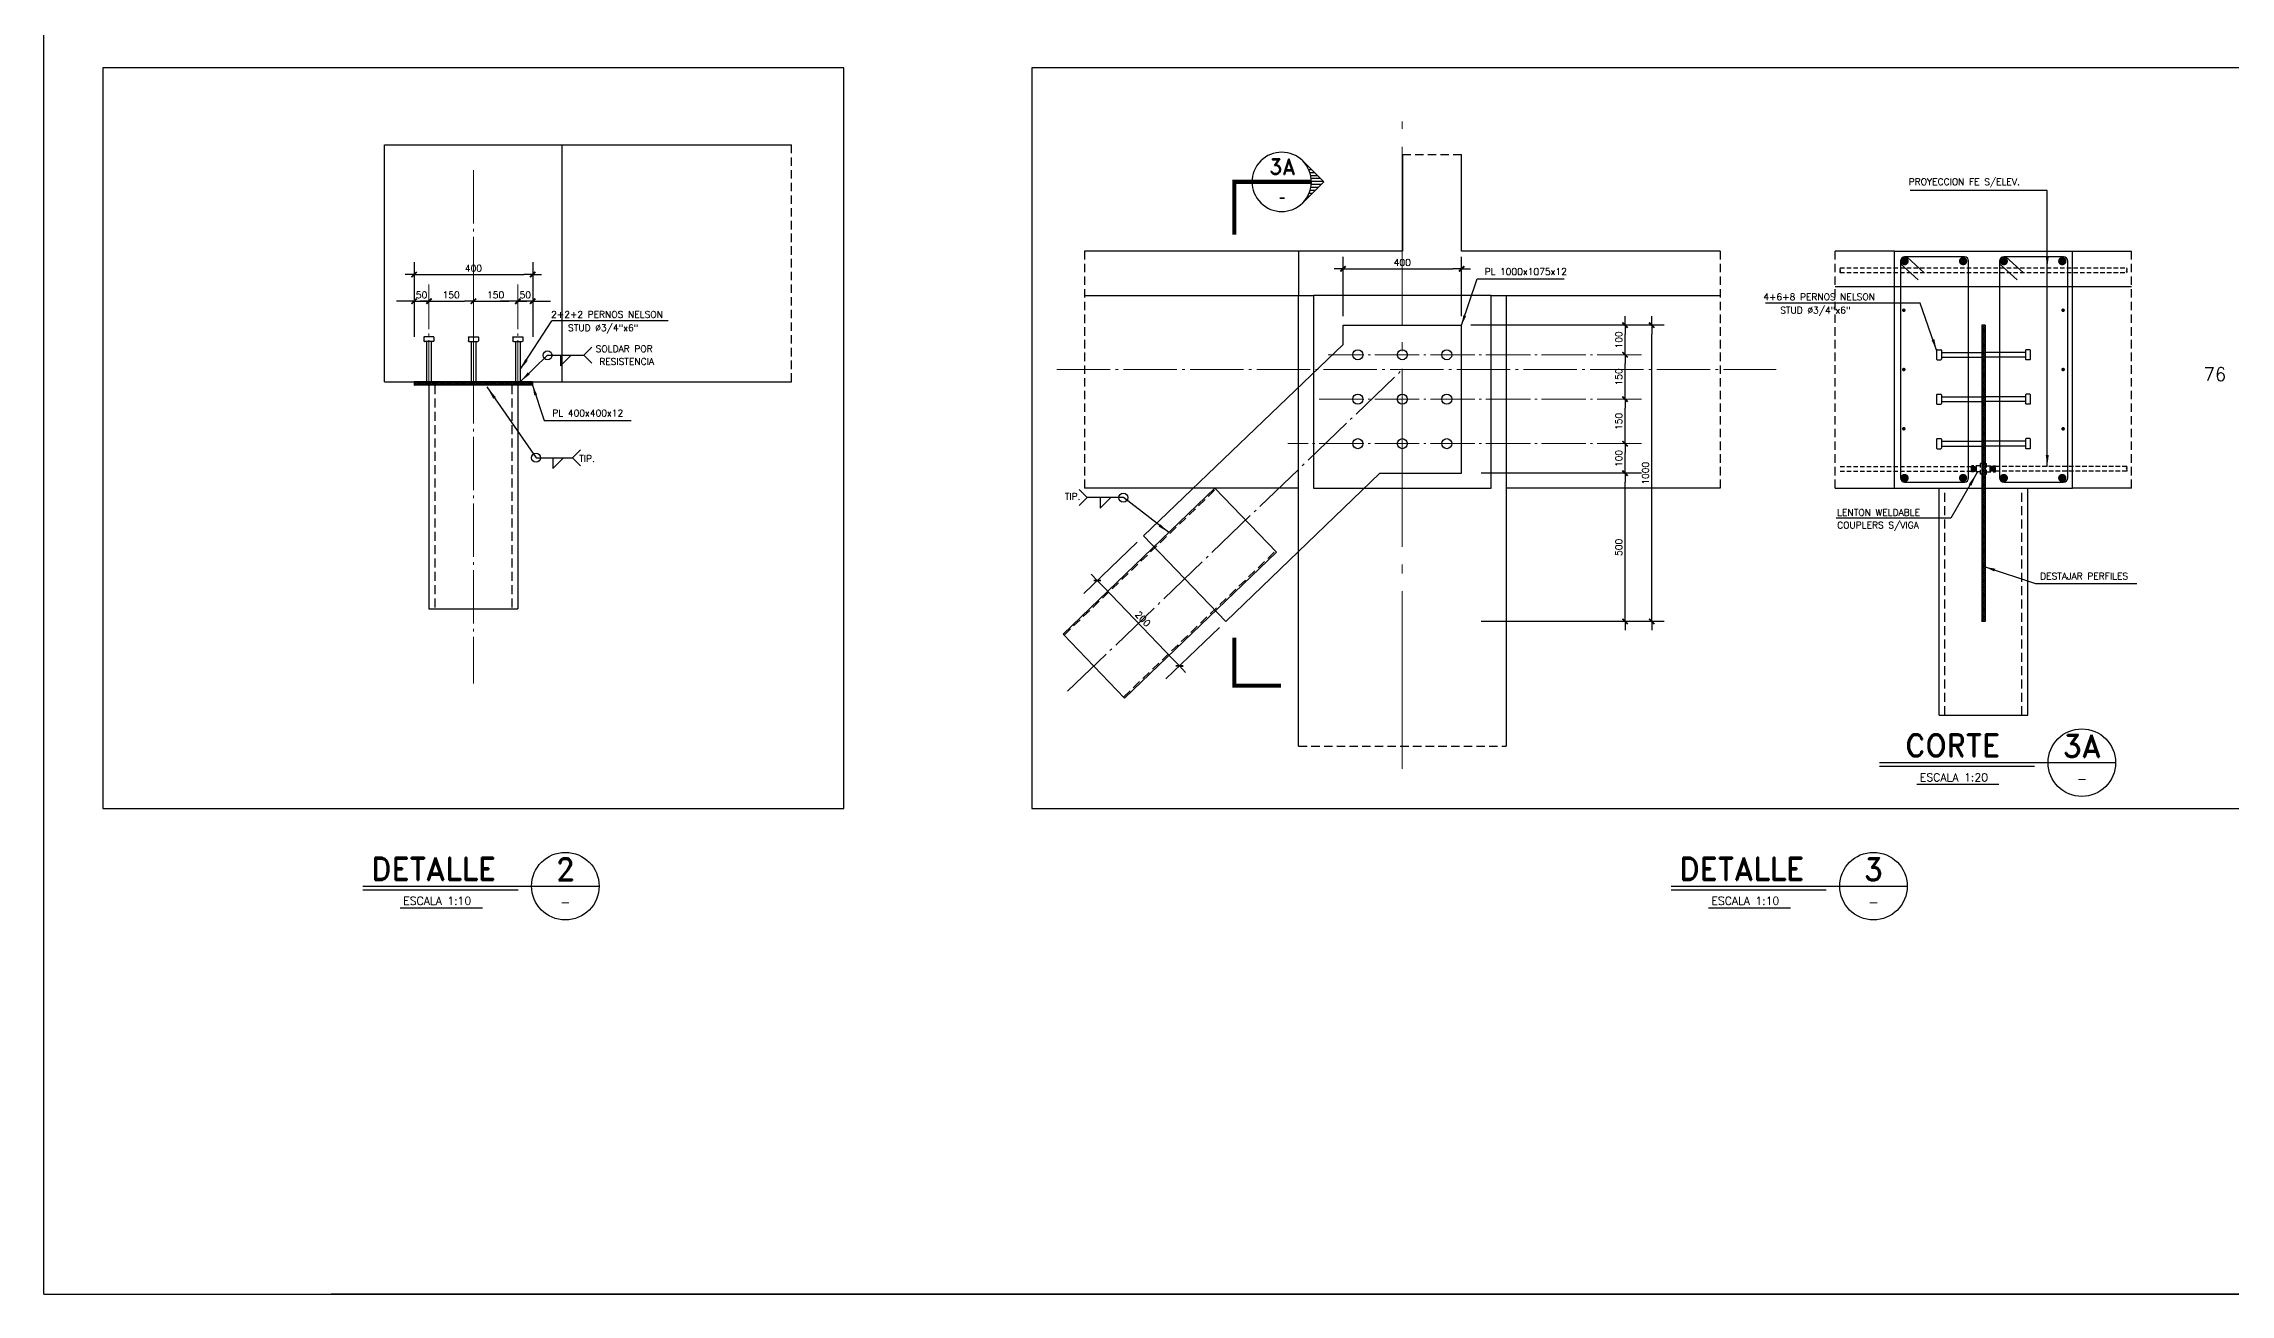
# Model space of a CAD drawing. Extents: x -16110 to 12046, y -24256 to 28890.
# Drawn here: x -58 to 3631, y 68 to 2178 of the extents above; entities that cross this region are included whole.
import ezdxf
from ezdxf.enums import TextEntityAlignment as Align

# ---------------------------------------------------------------- set-up
doc = ezdxf.new("R2010")
doc.units = 0
doc.header["$LTSCALE"] = 30
doc.header["$MEASUREMENT"] = 0
for name, pattern in [('DASHED', [0.75, 0.5, -0.25]), ('EJES', [12.5, 10, -1, 0.5, -1]), ('HIDDEN', [0.375, 0.25, -0.125]), ('RLE-PROYECCION', [0.71438, 0.47625, -0.23813])]:
    doc.linetypes.add(name, pattern=pattern)
doc.layers.get('0').update_dxf_attribs({"linetype": 'CONTINUOUS'})
for name, color, linetype in [('FE', 7, 'CONTINUOUS'), ('RL-CORTES', 5, 'CONTINUOUS'), ('RLA-CORTES', 5, 'CONTINUOUS'), ('RLA-COTAS1', 2, 'CONTINUOUS'), ('RLA-COTAS2', 1, 'CONTINUOUS'), ('RLA-FE', 7, 'CONTINUOUS'), ('RLA-FORMATO', 7, 'CONTINUOUS'), ('RLA-HATCH', 1, 'CONTINUOUS'), ('RLA-MUROS', 5, 'CONTINUOUS'), ('RLA-PERFILES', 3, 'CONTINUOUS'), ('RLA-SEGMENTO1', 2, 'DASHED'), ('RLA-SOLDADURAS', 2, 'CONTINUOUS'), ('RLA-TEXTOS', 3, 'CONTINUOUS'), ('TEXTOS', 3, 'CONTINUOUS'), ('TEXTOS50A', 3, 'CONTINUOUS')]:
    doc.layers.add(name, color=color, linetype=linetype)
doc.layers.add('RLA-CONTORNO', color=30, linetype='CONTINUOUS', lineweight=15)
doc.layers.add('RLA-EJES', color=1, linetype='EJES', lineweight=9)
doc.styles.add('ROMAND', font='romand', dxfattribs={"height": 31.5})
doc.styles.add('ROMANS', font='romans.shx', dxfattribs={"height": 11.25})
doc.styles.add('SIETE50', font='ROMAND.SHX', dxfattribs={"height": 31.5})
doc.linetypes.add('ZIGZAG', pattern='A,0.0001,-0.2,[131,ltypeshp.shx,S=0.2,R=0,X=-0.2,Y=0],-0.4,[131,ltypeshp.shx,S=0.2,R=180,X=0.2,Y=0],-0.2', length=0.8001)
doc.dimstyles.new('ING10M', dxfattribs={"dimscale": 50, "dimtxt": 0.27, "dimasz": 0.3, "dimexe": 0.2, "dimexo": 1, "dimgap": 0.1, "dimtad": 1, "dimdec": 1, "dimlfac": 2, "dimzin": 12, "dimdsep": 46, "dimtxsty": 'ROMANS', "dimblk1": 'TICK1', "dimblk2": 'TICK1', "dimsah": 1, "dimcen": 0.09, "dimse1": 1, "dimse2": 1, "dimclrd": 2, "dimclre": 4, "dimclrt": 3, "dimadec": 0, "dimazin": 0, "dimtfac": 1, "dimtdec": 1, "dimtix": 1, "dimtmove": 2, "dimatfit": 3, "dimldrblk": 'TICK1', "dimfxl": 1, "dimtolj": 1, "dimtzin": 12, "dimarcsym": 0})
doc.dimstyles.new('ING50', dxfattribs={"dimscale": 50, "dimtxt": 0.27, "dimasz": 0.3, "dimexe": 0, "dimexo": 0, "dimgap": 0.1, "dimtad": 1, "dimdec": 1, "dimzin": 12, "dimdsep": 46, "dimtxsty": 'ROMANS', "dimblk": 'TICK1', "dimblk1": 'TICK1', "dimblk2": 'TICK1', "dimcen": 0.09, "dimclrd": 2, "dimclre": 1, "dimclrt": 3, "dimadec": 0, "dimazin": 0, "dimtfac": 1, "dimtdec": 0, "dimtix": 1, "dimtmove": 2, "dimatfit": 3, "dimldrblk": 'TICK1', "dimfxl": 0, "dimfxlon": 1, "dimtolj": 1, "dimtzin": 0, "dimarcsym": 0})

# ---------------------------------------------------------------- blocks, each defined once
blk = doc.blocks.new('A$C056A6877')
at = {"layer": 'RLA-PERFILES'}
for p, q in [((0, 7.5), (0, -7.5)), ((1, 8.5), (7, 8.5)), ((8, 7.5), (8, -7.5)), ((8, 4), (76, 4)), ((1, -8.5), (7, -8.5)), ((8, -4), (76, -4))]:
    blk.add_line(p, q, dxfattribs=at)
for centre, start, end in [((1, 7.5), 90, 180), ((7, 7.5), 0, 90), ((1, -7.5), 180, 270), ((7, -7.5), 270, 0)]:
    blk.add_arc(centre, 1, start, end, dxfattribs=at)
blk = doc.blocks.new('TICK1')
at = {"color": 2}
for points in [[(0, 0), (-1, 0)], [(0, 0), (1, 0)]]:
    blk.add_lwpolyline(points, dxfattribs=at)
at = {"color": 2, "const_width": 0.2}
blk.add_lwpolyline([(-0.3, -0.3), (0.3, 0.3)], dxfattribs=at)
blk = doc.blocks.new('*D11')
at = {"layer": 'RLA-COTAS1', "color": 2, "lineweight": -2, "transparency": 16777216}
blk.add_line((681.9, 1743.8), (726.9, 1743.8), dxfattribs=at)
at = {"layer": 'RLA-COTAS1', "color": 2, "lineweight": -2, "transparency": 16777216, "xscale": 15, "yscale": 15, "zscale": 15, "rotation": 180}
blk.add_blockref('TICK1', (666.9, 1743.8), dxfattribs=at)
at = {"layer": 'RLA-COTAS1', "color": 2, "lineweight": -2, "transparency": 16777216, "xscale": 15, "yscale": 15, "zscale": 15}
blk.add_blockref('TICK1', (741.9, 1743.8), dxfattribs=at)
at = {"layer": 'RLA-COTAS1', "color": 3, "transparency": 16777216, "insert": (704.4, 1754.4), "char_height": 11.25, "attachment_point": 5, "style": 'ROMANS'}
blk.add_mtext('\\A1;150', dxfattribs=at)
blk = doc.blocks.new('*D12')
at = {"layer": 'RLA-COTAS1', "color": 2, "lineweight": -2, "transparency": 16777216}
for p, q in [((551.9, 1743.8), (536.9, 1743.8)), ((566.9, 1743.8), (591.9, 1743.8)), ((606.9, 1743.8), (621.9, 1743.8))]:
    blk.add_line(p, q, dxfattribs=at)
at = {"layer": 'RLA-COTAS1', "color": 2, "lineweight": -2, "transparency": 16777216, "xscale": 15, "yscale": 15, "zscale": 15}
blk.add_blockref('TICK1', (566.9, 1743.8), dxfattribs=at)
at = {"layer": 'RLA-COTAS1', "color": 2, "lineweight": -2, "transparency": 16777216, "xscale": 15, "yscale": 15, "zscale": 15, "rotation": 180}
blk.add_blockref('TICK1', (591.9, 1743.8), dxfattribs=at)
at = {"layer": 'RLA-COTAS1', "color": 3, "transparency": 16777216, "insert": (579.4, 1754.4), "char_height": 11.25, "attachment_point": 5, "style": 'ROMANS'}
blk.add_mtext('\\A1;50', dxfattribs=at)
blk = doc.blocks.new('*D13')
at = {"layer": 'RLA-COTAS1', "color": 2, "lineweight": -2, "transparency": 16777216}
blk.add_line((581.9, 1788.8), (751.9, 1788.8), dxfattribs=at)
at = {"layer": 'RLA-COTAS1', "color": 2, "lineweight": -2, "transparency": 16777216, "xscale": 15, "yscale": 15, "zscale": 15, "rotation": 180}
blk.add_blockref('TICK1', (566.9, 1788.8), dxfattribs=at)
at = {"layer": 'RLA-COTAS1', "color": 2, "lineweight": -2, "transparency": 16777216, "xscale": 15, "yscale": 15, "zscale": 15}
blk.add_blockref('TICK1', (766.9, 1788.8), dxfattribs=at)
at = {"layer": 'RLA-COTAS1', "color": 3, "transparency": 16777216, "insert": (666.9, 1799.4), "char_height": 11.25, "attachment_point": 5, "style": 'ROMANS'}
blk.add_mtext('\\A1;400', dxfattribs=at)
blk = doc.blocks.new('*D14')
at = {"layer": 'RLA-COTAS1', "color": 2, "lineweight": -2, "transparency": 16777216}
for p, q in [((726.9, 1743.8), (711.9, 1743.8)), ((766.9, 1743.8), (741.9, 1743.8)), ((781.9, 1743.8), (796.9, 1743.8))]:
    blk.add_line(p, q, dxfattribs=at)
at = {"layer": 'RLA-COTAS1', "color": 2, "lineweight": -2, "transparency": 16777216, "xscale": 15, "yscale": 15, "zscale": 15}
blk.add_blockref('TICK1', (741.9, 1743.8), dxfattribs=at)
at = {"layer": 'RLA-COTAS1', "color": 2, "lineweight": -2, "transparency": 16777216, "xscale": 15, "yscale": 15, "zscale": 15, "rotation": 180}
blk.add_blockref('TICK1', (766.9, 1743.8), dxfattribs=at)
at = {"layer": 'RLA-COTAS1', "color": 3, "transparency": 16777216, "insert": (754.4, 1754.4), "char_height": 11.25, "attachment_point": 5, "style": 'ROMANS'}
blk.add_mtext('\\A1;50', dxfattribs=at)
blk = doc.blocks.new('*D15')
at = {"layer": 'RLA-COTAS1', "color": 2, "lineweight": -2, "transparency": 16777216}
blk.add_line((606.9, 1743.8), (651.9, 1743.8), dxfattribs=at)
at = {"layer": 'RLA-COTAS1', "color": 2, "lineweight": -2, "transparency": 16777216, "xscale": 15, "yscale": 15, "zscale": 15, "rotation": 180}
blk.add_blockref('TICK1', (591.9, 1743.8), dxfattribs=at)
at = {"layer": 'RLA-COTAS1', "color": 2, "lineweight": -2, "transparency": 16777216, "xscale": 15, "yscale": 15, "zscale": 15}
blk.add_blockref('TICK1', (666.9, 1743.8), dxfattribs=at)
at = {"layer": 'RLA-COTAS1', "color": 3, "transparency": 16777216, "insert": (629.4, 1754.4), "char_height": 11.25, "attachment_point": 5, "style": 'ROMANS'}
blk.add_mtext('\\A1;150', dxfattribs=at)
blk = doc.blocks.new('T-DETALL')
at = {"color": 6}
for p, q in [((-154.5, -3.1), (177.6, -3.1)), ((-154.5, -8.1), (63.6, -8.1))]:
    blk.add_line(p, q, dxfattribs=at)
at = {"color": 3}
blk.add_line((-102.1, -33.6), (13.5, -33.6), dxfattribs=at)
blk.add_circle((130.1, -3.1), 47.5, dxfattribs=at)
at = {"color": 6, "style": 'SIETE50'}
blk.add_text('DETALLE', height=31.5, dxfattribs=at).set_placement((-142.7, 5.5))
blk.add_attdef('A', text='', height=31.5, dxfattribs=at).set_placement((130.2, 20.5), align=Align.MIDDLE_CENTER)
at = {"color": 3, "style": 'ROMANS'}
blk.add_attdef('ESCALA', (-97.8, -29.4), '', height=11.2, dxfattribs=at)
blk.add_attdef('-', text='', height=13, dxfattribs=at).set_placement((130.2, -25.9), align=Align.MIDDLE)
blk = doc.blocks.new('*U17')
at = {"color": 2}
for p, q in [((5, 189.3), (19.8, 175.8)), ((10.3, 195), (25.1, 181.5))]:
    blk.add_line(p, q, dxfattribs=at)
at = {"layer": 'RLA-CORTES', "color": 2}
for p, q in [((5, 191.5), (5, 8.5)), ((59, 195), (8.5, 195)), ((62.5, 8.5), (62.5, 191.5)), ((8.5, 5), (59, 5))]:
    blk.add_line(p, q, dxfattribs=at)
for centre, start, end in [((8.5, 191.5), 90, 180), ((59, 191.5), 0, 90), ((8.5, 8.5), 180, 270), ((59, 8.5), 270, 0)]:
    blk.add_arc(centre, 3.5, start, end, dxfattribs=at)
blk = doc.blocks.new('*U20')
at = {"layer": 'RLA-CORTES', "color": 2, "const_width": 1.5}
for points in [[(0, -0.7, -1), (0, 0.8, -1)], [(134.4, -0.7, -1), (134.4, 0.8, -1)]]:
    blk.add_lwpolyline(points, format="xyb", close=True, dxfattribs=at)
blk = doc.blocks.new('FLECHA')
at = {"color": 2}
blk.add_lwpolyline([(0, 0, 0, 5, 0), (19.2, 0, 5, 5, 0)], format="xyseb", dxfattribs=at)
blk = doc.blocks.new('TITULO-CORTE')
at = {"layer": 'RLA-CORTES', "color": 6}
for p, q in [((-177.2, 51.3), (154.8, 51.3)), ((-177.2, 46.3), (40.8, 46.3))]:
    blk.add_line(p, q, dxfattribs=at)
at = {"layer": 'RLA-CORTES', "color": 3}
blk.add_line((-124.8, 20.8), (-9.3, 20.8), dxfattribs=at)
blk.add_circle((107.3, 51.3), 47.5, dxfattribs=at)
at = {"layer": 'RLA-CORTES', "color": 6, "style": 'SIETE50'}
blk.add_text('CORTE', height=31.5, dxfattribs=at).set_placement((-140.9, 59.8))
at = {"layer": 'RLA-CORTES', "color": 6, "style": 'SIETE50', "flags": 12}
blk.add_attdef('CORTE', text='', height=31.5, dxfattribs=at).set_placement((107.4, 74.9), align=Align.MIDDLE_CENTER)
at = {"layer": 'RLA-CORTES', "color": 3, "style": 'ROMANS', "flags": 12}
blk.add_attdef('ESCALA', (-120.5, 25), '', height=11.2, dxfattribs=at)
blk.add_attdef('PLANO', text='', height=13, dxfattribs=at).set_placement((107.5, 28.5), align=Align.MIDDLE)
blk = doc.blocks.new('FP_5-EJE G')
at = {"layer": 'RLA-CONTORNO'}
blk.add_line((-1239.8, 1101.98), (-1239.81, 1101.97), dxfattribs=at)
blk = doc.blocks.new('FP_6-EJE G')
at = {"layer": 'RLA-CONTORNO'}
blk.add_line((-1239.81, 1064.29), (-1239.8, 1064.3), dxfattribs=at)
blk = doc.blocks.new('*D39')
at = {"layer": 'RLA-COTAS1', "color": 2, "lineweight": -2, "transparency": 16777216}
blk.add_line((2655.1, 1218.5), (2655.1, 1688.5), dxfattribs=at)
at = {"layer": 'RLA-COTAS1', "color": 2, "lineweight": -2, "transparency": 16777216, "xscale": 15, "yscale": 15, "zscale": 15}
for p, rotation in [((2655.1, 1703.5), 90), ((2655.1, 1203.5), 270)]:
    blk.add_blockref('TICK1', p, dxfattribs=dict(at, rotation=rotation))
at = {"layer": 'RLA-COTAS1', "color": 3, "transparency": 16777216, "insert": (2644.5, 1453.5), "char_height": 11.25, "attachment_point": 5, "rotation": 90, "style": 'ROMANS'}
blk.add_mtext('\\A1;1000', dxfattribs=at)
blk = doc.blocks.new('*D40')
at = {"layer": 'RLA-COTAS1', "color": 2, "lineweight": -2, "transparency": 16777216}
blk.add_line((2610.1, 1593.5), (2610.1, 1638.5), dxfattribs=at)
at = {"layer": 'RLA-COTAS1', "color": 2, "lineweight": -2, "transparency": 16777216, "xscale": 15, "yscale": 15, "zscale": 15}
for p, rotation in [((2610.1, 1653.5), 90), ((2610.1, 1578.5), 270)]:
    blk.add_blockref('TICK1', p, dxfattribs=dict(at, rotation=rotation))
at = {"layer": 'RLA-COTAS1', "color": 3, "transparency": 16777216, "insert": (2599.5, 1616), "char_height": 11.25, "attachment_point": 5, "rotation": 90, "style": 'ROMANS'}
blk.add_mtext('\\A1;150', dxfattribs=at)
blk = doc.blocks.new('*D41')
at = {"layer": 'RLA-COTAS1', "color": 2, "lineweight": -2, "transparency": 16777216}
blk.add_line((2610.1, 1518.5), (2610.1, 1563.5), dxfattribs=at)
at = {"layer": 'RLA-COTAS1', "color": 2, "lineweight": -2, "transparency": 16777216, "xscale": 15, "yscale": 15, "zscale": 15}
for p, rotation in [((2610.1, 1578.5), 90), ((2610.1, 1503.5), 270)]:
    blk.add_blockref('TICK1', p, dxfattribs=dict(at, rotation=rotation))
at = {"layer": 'RLA-COTAS1', "color": 3, "transparency": 16777216, "insert": (2599.5, 1541), "char_height": 11.25, "attachment_point": 5, "rotation": 90, "style": 'ROMANS'}
blk.add_mtext('\\A1;150', dxfattribs=at)
blk = doc.blocks.new('*D42')
at = {"layer": 'RLA-COTAS1', "color": 2, "lineweight": -2, "transparency": 16777216}
blk.add_line((2610.1, 1668.5), (2610.1, 1688.5), dxfattribs=at)
at = {"layer": 'RLA-COTAS1', "color": 2, "lineweight": -2, "transparency": 16777216, "xscale": 15, "yscale": 15, "zscale": 15}
for p, rotation in [((2610.1, 1703.5), 90), ((2610.1, 1653.5), 270)]:
    blk.add_blockref('TICK1', p, dxfattribs=dict(at, rotation=rotation))
at = {"layer": 'RLA-COTAS1', "color": 3, "transparency": 16777216, "insert": (2599.5, 1678.5), "char_height": 11.25, "attachment_point": 5, "rotation": 90, "style": 'ROMANS'}
blk.add_mtext('\\A1;100', dxfattribs=at)
blk = doc.blocks.new('*D43')
at = {"layer": 'RLA-COTAS1', "color": 2, "lineweight": -2, "transparency": 16777216}
blk.add_line((2610.1, 1468.5), (2610.1, 1488.5), dxfattribs=at)
at = {"layer": 'RLA-COTAS1', "color": 2, "lineweight": -2, "transparency": 16777216, "xscale": 15, "yscale": 15, "zscale": 15}
for p, rotation in [((2610.1, 1503.5), 90), ((2610.1, 1453.5), 270)]:
    blk.add_blockref('TICK1', p, dxfattribs=dict(at, rotation=rotation))
at = {"layer": 'RLA-COTAS1', "color": 3, "transparency": 16777216, "insert": (2599.5, 1478.5), "char_height": 11.25, "attachment_point": 5, "rotation": 90, "style": 'ROMANS'}
blk.add_mtext('\\A1;100', dxfattribs=at)
blk = doc.blocks.new('*D44')
at = {"layer": 'RLA-COTAS1', "color": 2, "lineweight": -2, "transparency": 16777216}
blk.add_line((2610.1, 1218.5), (2610.1, 1438.5), dxfattribs=at)
at = {"layer": 'RLA-COTAS1', "color": 2, "lineweight": -2, "transparency": 16777216, "xscale": 15, "yscale": 15, "zscale": 15}
for p, rotation in [((2610.1, 1453.5), 90), ((2610.1, 1203.5), 270)]:
    blk.add_blockref('TICK1', p, dxfattribs=dict(at, rotation=rotation))
at = {"layer": 'RLA-COTAS1', "color": 3, "transparency": 16777216, "insert": (2599.5, 1328.5), "char_height": 11.25, "attachment_point": 5, "rotation": 90, "style": 'ROMANS'}
blk.add_mtext('\\A1;500', dxfattribs=at)
blk = doc.blocks.new('*D45')
at = {"layer": 'RLA-COTAS1', "color": 2, "lineweight": -2, "transparency": 16777216}
blk.add_line((2149.3, 1798.5), (2319.3, 1798.5), dxfattribs=at)
at = {"layer": 'RLA-COTAS1', "color": 2, "lineweight": -2, "transparency": 16777216, "xscale": 15, "yscale": 15, "zscale": 15, "rotation": 180}
blk.add_blockref('TICK1', (2134.3, 1798.5), dxfattribs=at)
at = {"layer": 'RLA-COTAS1', "color": 2, "lineweight": -2, "transparency": 16777216, "xscale": 15, "yscale": 15, "zscale": 15}
blk.add_blockref('TICK1', (2334.3, 1798.5), dxfattribs=at)
at = {"layer": 'RLA-COTAS1', "color": 3, "transparency": 16777216, "insert": (2234.3, 1809.1), "char_height": 11.25, "attachment_point": 5, "style": 'ROMANS'}
blk.add_mtext('\\A1;400', dxfattribs=at)
blk = doc.blocks.new('*D46')
at = {"color": 2, "lineweight": -2, "transparency": 16777216}
blk.add_line((1730, 1261.7), (1847.8, 1139.2), dxfattribs=at)
at = {"color": 2, "lineweight": -2, "transparency": 16777216, "xscale": 15, "yscale": 15, "zscale": 15}
for p, rotation in [((1719.6, 1272.6), 133.8655783686358), ((1858.2, 1128.4), 313.8655783686358)]:
    blk.add_blockref('TICK1', p, dxfattribs=dict(at, rotation=rotation))
at = {"color": 3, "transparency": 16777216, "insert": (1796.6, 1207.8), "char_height": 11.25, "attachment_point": 5, "rotation": 313.8656, "style": 'ROMANS'}
blk.add_mtext('\\A1;200', dxfattribs=at)
blk = doc.blocks.new('*X33')
at = {"color": 0}
for p, q in [((2610.1, 1260), (2610.4, 1260)), ((2611.9, 1257.5), (2612.9, 1257.5)), ((2613.2, 1255), (2615.4, 1255)), ((2614.2, 1252.5), (2617.9, 1252.5)), ((2614.5, 1237.5), (2618.9, 1237.5)), ((2614.9, 1250), (2620.4, 1250)), ((2615.1, 1240), (2621.4, 1240)), ((2615.3, 1247.5), (2622.9, 1247.5)), ((2615.4, 1242.5), (2623.9, 1242.5)), ((2615.5, 1245), (2625.4, 1245)), ((2608.8, 1227.5), (2608.9, 1227.5)), ((2610.9, 1230), (2611.4, 1230)), ((2612.4, 1232.5), (2613.9, 1232.5)), ((2613.6, 1235), (2616.4, 1235))]:
    blk.add_line(p, q, dxfattribs=at)
blk = doc.blocks.new('*U47')
at = {"layer": 'RLA-CORTES', "color": 2, "linetype": 'Continuous'}
for p, q in [((57.7, 77.3), (75.4, 59.6)), ((75.4, 59.6), (57.7, 42))]:
    blk.add_line(p, q, dxfattribs=at)
at = {"layer": 'RLA-CORTES', "color": 2, "linetype": 'Continuous', "const_width": 3.5}
blk.add_lwpolyline([(65, 59.6), (0, 59.6), (0, 15.1)], dxfattribs=at)
at = {"layer": 'RLA-CORTES', "color": 2, "const_width": 3.51}
blk.add_lwpolyline([(39.5, -365.4), (0, -365.4), (0, -325)], dxfattribs=at)
at = {"layer": 'RLA-CORTES', "color": 1, "linetype": 'Continuous'}
blk.add_arc((40, 59.6), 25, 45, 315, dxfattribs=at)
at = {"layer": 'RLA-CORTES', "color": 2, "linetype": 'Continuous'}
blk.add_arc((40, 59.6), 25, 315, 45, dxfattribs=at)
blk.add_blockref('*X33', (-2550.5, -1184.9), dxfattribs=at)
at = {"layer": 'RLA-CORTES', "color": 3, "linetype": 'Continuous', "style": 'ROMAND', "text_generation_flag": 2, "flags": 12}
blk.add_attdef('CORTE', text='', height=13, dxfattribs=at).set_placement((40.6, 65.9), align=Align.CENTER)
at = {"layer": 'RLA-CORTES', "color": 3, "linetype": 'Continuous', "text_generation_flag": 2, "flags": 12}
blk.add_attdef('PLANO', text='', height=13, dxfattribs=at).set_placement((40.4, 40.8), align=Align.CENTER)
at = {"layer": 'RLA-CORTES', "color": 3, "linetype": 'Continuous', "style": 'ROMAND', "text_generation_flag": 2, "flags": 13}
blk.add_attdef('NUM', text='', height=13, dxfattribs=at).set_placement((-42.9, -11), align=Align.MIDDLE)

msp = doc.modelspace()

# ---------------------------------------------------------------- hatches: boundary and pattern name
at = {"layer": 'RLA-HATCH'}
h = msp.add_hatch(dxfattribs=at)
h.set_pattern_fill('_U', color=256, scale=2.5, angle=45, style=0, double=1, pattern_type=0)
h.set_pattern_definition([(135, (12883.9466, 2273.421), (1.76776695, 1.76776695), []), (45, (12883.9466, 2273.421), (1.76776695, -1.76776695), [])])
h.paths.add_polyline_path([(3211.834, 1203.504), (3217.834, 1203.504), (3217.834, 1703.504), (3211.834, 1703.504)])
h = msp.add_hatch(dxfattribs=at)
h.set_pattern_fill('_U', color=256, scale=2.5, angle=-45, style=0, double=1, pattern_type=0)
h.set_pattern_definition([(45, (1507.8173, -8250.4218), (1.76776695, -1.76776695), []), (315, (1507.8173, -8250.4218), (-1.76776695, -1.76776695), [])])
h.paths.add_polyline_path([(566.9, 1601.932), (566.9, 1607.932), (766.58, 1607.932), (766.58, 1601.932)])

# ---------------------------------------------------------------- linework, layer by layer
at = {"layer": 'FE', "color": 1, "linetype": 'HIDDEN'}
for p, q in [((2973.117, 1800.052), (3456.55, 1800.052)), ((2973.117, 1792.06), (3456.55, 1792.06)), ((2973.117, 1464.947), (3194.471, 1464.947)), ((2973.117, 1456.955), (3194.471, 1456.955)), ((3194.471, 1455.845), (3194.471, 1466.057)), ((3209.614, 1466.057), (3194.471, 1466.057)), ((3209.614, 1455.845), (3194.471, 1455.845)), ((3209.614, 1452.016), (3209.614, 1469.886)), ((3211.834, 1469.886), (3209.614, 1469.886)), ((3211.834, 1452.016), (3209.614, 1452.016)), ((3217.834, 1469.886), (3220.054, 1469.886)), ((3217.834, 1452.016), (3220.054, 1452.016)), ((3220.054, 1452.016), (3220.054, 1469.886)), ((3220.054, 1466.057), (3235.196, 1466.057)), ((3220.054, 1455.845), (3235.196, 1455.845)), ((3235.196, 1455.845), (3235.196, 1466.057)), ((3456.55, 1464.947), (3235.196, 1464.947)), ((3456.55, 1456.955), (3235.196, 1456.955))]:
    msp.add_line(p, q, dxfattribs=at)
at = {"layer": 'FE', "color": 1, "linetype": 'HIDDEN', "ltscale": 0.25}
for p, q in [((3194.471, 1464.947), (3198.688, 1464.947)), ((3194.471, 1456.955), (3198.688, 1456.955)), ((3198.688, 1464.947), (3203.351, 1464.631)), ((3198.688, 1456.955), (3203.351, 1457.268)), ((3203.351, 1457.268), (3203.351, 1464.631)), ((3230.979, 1464.947), (3226.316, 1464.631)), ((3226.316, 1457.268), (3226.316, 1464.631)), ((3230.979, 1456.955), (3226.316, 1457.268)), ((3235.196, 1464.947), (3230.979, 1464.947)), ((3235.196, 1456.955), (3230.979, 1456.955))]:
    msp.add_line(p, q, dxfattribs=at)
at = {"layer": 'FE', "color": 1, "linetype": 'HIDDEN', "ltscale": 0.15}
for p, q in [((3195.085, 1456.955), (3195.085, 1464.947)), ((3195.735, 1456.955), (3195.735, 1464.947)), ((3196.385, 1456.955), (3196.385, 1464.947)), ((3197.035, 1456.955), (3197.035, 1464.947)), ((3197.685, 1456.955), (3197.685, 1464.947)), ((3198.335, 1456.955), (3198.335, 1464.947)), ((3198.984, 1456.955), (3198.984, 1464.937)), ((3199.634, 1456.989), (3199.634, 1464.913)), ((3200.284, 1457.012), (3200.284, 1464.89)), ((3200.934, 1457.036), (3200.934, 1464.866)), ((3201.584, 1457.059), (3201.584, 1464.843)), ((3202.233, 1457.082), (3202.233, 1464.819)), ((3202.883, 1457.105), (3202.883, 1464.796)), ((3226.784, 1457.105), (3226.784, 1464.796)), ((3227.434, 1457.082), (3227.434, 1464.819)), ((3228.083, 1457.059), (3228.083, 1464.843)), ((3228.733, 1457.036), (3228.733, 1464.866)), ((3229.383, 1457.012), (3229.383, 1464.89)), ((3230.033, 1456.989), (3230.033, 1464.913)), ((3230.683, 1456.955), (3230.683, 1464.937)), ((3231.333, 1456.955), (3231.333, 1464.947)), ((3231.982, 1456.955), (3231.982, 1464.947)), ((3232.632, 1456.955), (3232.632, 1464.947)), ((3233.282, 1456.955), (3233.282, 1464.947)), ((3233.932, 1456.955), (3233.932, 1464.947)), ((3234.582, 1456.955), (3234.582, 1464.947))]:
    msp.add_line(p, q, dxfattribs=at)
at = {"layer": 'FE', "color": 2}
for centre, start, end in [((2975.695, 1794.074), 142.731417, 218.005501), ((2975.695, 1794.074), 142.731417, 218.005501), ((2975.721, 1798.071), 142.731417, 218.005501), ((2975.721, 1798.071), 142.731417, 218.005501), ((2970.513, 1794.041), 322.731417, 38.005501), ((2970.513, 1794.041), 322.731417, 38.005501), ((2970.513, 1794.041), 322.731417, 38.005501), ((2970.513, 1794.041), 322.731417, 38.005501), ((3459.154, 1794.041), 141.994499, 217.268583), ((3459.154, 1794.041), 141.994499, 217.268583), ((3453.946, 1798.071), 321.994499, 37.268583), ((3453.972, 1794.074), 321.994499, 37.268583), ((3459.154, 1462.966), 142.731417, 218.005501), ((3459.154, 1462.966), 142.731417, 218.005501), ((3453.946, 1458.937), 322.731417, 38.005501), ((3453.972, 1462.933), 322.731417, 38.005501)]:
    msp.add_arc(centre, 3.272, start, end, dxfattribs=at)
at = {"layer": 'RL-CORTES', "color": 2, "const_width": 7}
for points in [[(3078.334, 1811.504, 1), (3085.334, 1811.504, 1)], [(3177, 1811.504, 1), (3184, 1811.504, 1)], [(3245.667, 1811.504, 1), (3252.667, 1811.504, 1)], [(3344.334, 1811.504, 1), (3351.334, 1811.504, 1)], [(3085.334, 1445.504, 1), (3078.334, 1445.504, 1)], [(3184, 1445.504, 1), (3177, 1445.504, 1)], [(3252.667, 1445.504, 1), (3245.667, 1445.504, 1)], [(3351.334, 1445.504, 1), (3344.334, 1445.504, 1)]]:
    msp.add_lwpolyline(points, format="xyb", close=True, dxfattribs=at)
at = {"layer": 'RLA-CONTORNO'}
msp.add_line((2059.355, 1241.263), (2059.355, 1417.124), dxfattribs=at)
at = {"layer": 'RLA-CONTORNO', "flags": 128}
for points in [[(2059.355, 1417.124), (2059.355, 1418.522), (2059.355, 1419.849), (2059.355, 1421.04), (2059.355, 1422.035), (2059.355, 1422.783), (2059.355, 1423.248), (2059.355, 1423.405)], [(2059.355, 1234.982), (2059.355, 1235.139), (2059.355, 1235.604), (2059.355, 1236.352), (2059.355, 1237.347), (2059.355, 1238.538), (2059.355, 1239.865), (2059.355, 1241.263)]]:
    msp.add_lwpolyline(points, dxfattribs=at)
at = {"layer": 'RLA-CORTES', "color": 2}
for points in [[(1291.9, 2137.812), (41.9, 2137.812), (41.9, 887.812), (1291.9, 887.812)], [(4059.133, 2137.812), (1609.133, 2137.812), (1609.133, 887.812), (4059.133, 887.812)]]:
    msp.add_lwpolyline(points, close=True, dxfattribs=at)
at = {"layer": 'RLA-COTAS2'}
for p, q in [((566.9, 1809.496), (566.9, 1683.818)), ((766.9, 1809.496), (766.9, 1683.818)), ((2134.272, 1718.504), (2134.272, 1818.504)), ((2334.272, 1718.504), (2334.272, 1818.504)), ((2675.836, 1703.504), (2350.158, 1703.504)), ((2637.877, 1453.504), (2367.267, 1453.504)), ((1696.877, 1250.681), (1786.998, 1337.303)), ((1835.471, 1106.488), (1925.592, 1193.109)), ((2675.836, 1203.504), (2367.267, 1203.504))]:
    msp.add_line(p, q, dxfattribs=at)
at = {"layer": 'RLA-EJES'}
msp.add_line((2234.272, 954.5), (2234.272, 2047), dxfattribs=at)
at = {"layer": 'RLA-EJES', "ltscale": 0.3}
for p, q in [((666.9, 1964.767), (666.9, 1098.767)), ((1651.467, 1628.504), (2864.967, 1628.504)), ((1669.597, 1085.758), (2234.272, 1628.504))]:
    msp.add_line(p, q, dxfattribs=at)
at = {"layer": 'RLA-EJES', "ltscale": 0.25}
for p, q in [((591.9, 1771.858), (591.9, 1599.38)), ((666.9, 1771.858), (666.9, 1599.38)), ((741.9, 1771.858), (741.9, 1599.38)), ((2637.877, 1653.504), (2109.272, 1653.504)), ((2637.877, 1578.504), (2088.596, 1578.504)), ((2637.877, 1503.504), (2040.903, 1503.504))]:
    msp.add_line(p, q, dxfattribs=at)
at = {"layer": 'RLA-FORMATO', "color": 6, "linetype": 'Continuous'}
for p, q in [((-58.1, 68.098), (-58.1, 4118.098)), ((-58.1, 68.098), (5686.9, 68.098)), ((5686.9, 68.098), (426.9, 68.098))]:
    msp.add_line(p, q, dxfattribs=at)
at = {"layer": 'RLA-MUROS'}
for p, q in [((516.9, 2007.932), (1203.4, 2007.932)), ((516.9, 2007.932), (1203.4, 2007.932)), ((516.9, 2007.932), (878.09, 2007.932)), ((516.9, 1607.932), (516.9, 2007.932)), ((816.9, 1607.932), (816.9, 2007.932)), ((2234.355, 1991.5), (2234.355, 1828.504)), ((2334.355, 1828.504), (2334.355, 1991.5)), ((2234.355, 1828.504), (1697.855, 1828.504)), ((2059.272, 1828.504), (2059.272, 1753.504)), ((2770.855, 1828.504), (2334.355, 1828.504)), ((3064.834, 1828.504), (2964.834, 1828.504)), ((3064.834, 1828.504), (3364.834, 1828.504)), ((3064.834, 1428.504), (3064.834, 1828.504)), ((3364.834, 1428.504), (3364.834, 1828.504)), ((3364.834, 1828.504), (3464.834, 1828.504)), ((1697.855, 1753.504), (2084.355, 1753.504)), ((2059.272, 992.762), (2059.272, 1753.504)), ((2084.355, 1753.504), (2084.355, 1428.504)), ((2384.33, 1753.504), (2084.38, 1753.504)), ((2384.355, 1753.504), (2770.855, 1753.504)), ((2384.355, 1428.504), (2384.355, 1753.504)), ((2409.272, 1753.504), (2409.272, 992.762)), ((2964.834, 1768.504), (3464.834, 1768.504)), ((516.9, 1607.932), (1203.4, 1607.932)), ((2059.272, 1428.504), (1697.855, 1428.504)), ((2084.355, 1428.504), (2384.355, 1428.504)), ((2770.855, 1428.504), (2409.272, 1428.504)), ((2964.834, 1428.504), (3064.834, 1428.504)), ((3064.834, 1428.504), (3364.834, 1428.504)), ((3464.834, 1428.504), (3364.834, 1428.504))]:
    msp.add_line(p, q, dxfattribs=at)
at = {"layer": 'RLA-MUROS', "color": 1, "linetype": 'RLE-PROYECCION'}
for p, q in [((1203.4, 1607.932), (1203.4, 2007.932)), ((2234.355, 1991.5), (2334.355, 1991.5)), ((1697.855, 1828.504), (1697.855, 1428.504)), ((2770.633, 1828.504), (2770.633, 1428.504)), ((2770.855, 1828.504), (2770.855, 1428.504)), ((2964.834, 1428.504), (2964.834, 1828.504)), ((3464.834, 1428.504), (3464.834, 1828.504)), ((2059.272, 992.762), (2409.272, 992.762))]:
    msp.add_line(p, q, dxfattribs=at)
at = {"layer": 'RLA-PERFILES'}
for p, q in [((2134.272, 1703.504), (2334.272, 1703.504)), ((2134.272, 1671.09), (2134.272, 1703.504)), ((2334.272, 1453.504), (2334.272, 1703.504)), ((2134.272, 1671.09), (1797.813, 1347.697)), ((591.9, 1601.932), (591.9, 1224.932)), ((741.9, 1601.932), (741.9, 1224.932)), ((1936.407, 1203.504), (2196.508, 1453.504)), ((2196.508, 1453.504), (2334.272, 1453.504)), ((1661.769, 1182.261), (1917.961, 1428.504)), ((2021.906, 1320.358), (1917.961, 1428.504)), ((3139.834, 1045.504), (3139.834, 1428.504)), ((3289.834, 1045.504), (3289.834, 1428.504)), ((1936.407, 1203.504), (1797.813, 1347.697)), ((1765.715, 1074.116), (2021.906, 1320.358))]:
    msp.add_line(p, q, dxfattribs=at)
at = {"layer": 'RLA-PERFILES', "color": 4}
for p, q in [((3211.834, 1703.504), (3211.834, 1203.504)), ((3217.834, 1703.504), (3211.834, 1703.504)), ((3217.834, 1703.504), (3217.834, 1203.504)), ((566.9, 1607.932), (662.9, 1607.932)), ((766.58, 1607.932), (566.9, 1607.932)), ((566.9, 1607.932), (566.9, 1601.932)), ((566.9, 1607.932), (566.9, 1601.932)), ((766.58, 1601.932), (566.9, 1601.932)), ((766.58, 1607.932), (766.58, 1601.932)), ((3217.834, 1203.504), (3211.834, 1203.504)), ((3217.834, 1203.504), (3217.834, 1207.504))]:
    msp.add_line(p, q, dxfattribs=at)
at = {"layer": 'RLA-PERFILES', "color": 1, "linetype": 'ZIGZAG'}
for p, q in [((591.9, 1224.932), (741.9, 1224.932)), ((1765.715, 1074.116), (1661.769, 1182.261)), ((3139.834, 1045.504), (3289.834, 1045.504))]:
    msp.add_line(p, q, dxfattribs=at)
at = {"layer": 'RLA-PERFILES', "color": 2}
for centre in [(2159.272, 1653.504), (2234.272, 1653.504), (2309.272, 1653.504), (2159.272, 1578.504), (2234.272, 1578.504), (2309.272, 1578.504), (2159.272, 1503.504), (2234.272, 1503.504), (2309.272, 1503.504)]:
    msp.add_circle(centre, 8.5, dxfattribs=at)
at = {"layer": 'RLA-SEGMENTO1'}
for p, q in [((601.9, 1601.932), (601.9, 1224.932)), ((731.9, 1601.932), (731.9, 1224.932)), ((1663.502, 1180.459), (1919.693, 1426.701)), ((3149.834, 1045.504), (3149.834, 1428.504)), ((3279.834, 1045.504), (3279.834, 1428.504)), ((1763.982, 1075.919), (2020.174, 1322.161))]:
    msp.add_line(p, q, dxfattribs=at)
at = {"layer": 'RLA-SOLDADURAS'}
for p, q in [((853.295, 1652.645), (866.795, 1666.145)), ((745.9, 1607.932), (791.758, 1652.645)), ((791.758, 1652.645), (853.295, 1652.645)), ((814.032, 1634.761), (831.915, 1652.645)), ((814.032, 1652.645), (814.032, 1634.761)), ((853.295, 1652.645), (866.795, 1639.145)), ((689.564, 1599.38), (772.529, 1479.63)), ((772.834, 1479.63), (833.862, 1479.63)), ((800.799, 1479.63), (800.799, 1461.747)), ((800.799, 1461.747), (818.683, 1479.63)), ((833.862, 1479.63), (847.362, 1493.13)), ((833.862, 1479.63), (847.362, 1466.13)), ((1702.292, 1412.453), (1688.792, 1425.953)), ((1702.292, 1412.453), (1688.792, 1398.953)), ((1763.626, 1412.453), (1702.292, 1412.453)), ((1724.566, 1394.569), (1742.45, 1412.453)), ((1724.566, 1412.453), (1724.566, 1394.569)), ((1840.187, 1353.751), (1763.626, 1412.453))]:
    msp.add_line(p, q, dxfattribs=at)
for points in [[(745.9, 1628.446, 0, 5, 0), (756.54, 1644.821, 5, 5, 0)], [(745.9, 1607.932, 0, 5, 0), (760.555, 1622.221, 5, 5, 0)], [(689.564, 1599.38, 0, 5, 0), (702.505, 1580.701, 5, 5, 0)], [(1840.187, 1353.751, 0, 5, 0), (1824.644, 1365.668, 5, 5, 0)]]:
    msp.add_lwpolyline(points, format="xyseb", dxfattribs=at)
for centre in [(791.962, 1652.645), (772.529, 1479.63), (1763.626, 1412.453)]:
    msp.add_circle(centre, 7.58, dxfattribs=at)
at = {"layer": 'RLA-TEXTOS', "color": 1}
for p, q in [((2334.272, 1703.504), (2360.317, 1781.383)), ((2360.317, 1781.383), (2507.296, 1781.383)), ((3108.263, 1740.554), (2847.074, 1740.554)), ((3135.834, 1661.004), (3108.263, 1740.554)), ((745.9, 1628.446), (799.481, 1710.91)), ((995.803, 1710.91), (799.481, 1710.91)), ((766.58, 1601.932), (786.363, 1542.776)), ((786.363, 1542.776), (933.343, 1542.776)), ((3217.834, 1295.5), (3302.568, 1267.559)), ((3302.568, 1267.559), (3473.548, 1267.559))]:
    msp.add_line(p, q, dxfattribs=at)
at = {"layer": 'RLA-TEXTOS', "color": 2}
for points in [[(2334.272, 1703.504, 0, 5, 0), (2339.684, 1719.687, 5, 5, 0)], [(766.58, 1601.932, 0, 5, 0), (771.992, 1585.748, 5, 5, 0)], [(3217.834, 1295.5, 0, 5, 0), (3234.017, 1290.088, 5, 5, 0)]]:
    msp.add_lwpolyline(points, format="xyseb", dxfattribs=at)
at = {"layer": 'TEXTOS50A', "color": 1}
for p, q in [((3322.504, 1930.516), (3091.109, 1930.516)), ((3322.504, 1464.947), (3322.504, 1930.516)), ((3204.891, 1455.768), (3159.702, 1377.529)), ((3159.702, 1377.529), (2966.248, 1377.529))]:
    msp.add_line(p, q, dxfattribs=at)
at = {"layer": 'TEXTOS50A', "color": 2}
msp.add_lwpolyline([(3204.891, 1455.768, 0, 5, 0), (3192.105, 1433.631, 5, 5, 0)], format="xyseb", dxfattribs=at)

# ---------------------------------------------------------------- block references
at = {"xscale": 2, "yscale": 2, "zscale": 2}
for p in [(3064.834, 1428.504), (3232.167, 1428.504)]:
    msp.add_blockref('*U17', p, dxfattribs=at)
at = {"rotation": 270}
msp.add_blockref('A$C056A6877', (591.9, 1683.932), dxfattribs=at)
at = {"xscale": -1, "rotation": 90}
for p in [(666.9, 1683.932), (741.9, 1683.932)]:
    msp.add_blockref('A$C056A6877', p, dxfattribs=at)
for p in [(3135.834, 1653.504), (3135.834, 1578.504), (3135.834, 1503.504)]:
    msp.add_blockref('A$C056A6877', p)
at = {"xscale": -1}
for p in [(3293.834, 1653.504), (3293.834, 1578.504), (3293.834, 1503.504)]:
    msp.add_blockref('A$C056A6877', p, dxfattribs=at)
at = {"xscale": 1.2, "yscale": 1.2, "zscale": 1.2}
for p, values in [((665.92, 760.561), {'ESCALA': 'ESCALA 1:10', 'A': '2', '-': '-'}), ((2873.153, 760.561), {'ESCALA': 'ESCALA 1:10', 'A': '3', '-': '-'})]:
    msp.add_blockref('T-DETALL', p, dxfattribs=at).add_auto_attribs(values)
at = {"layer": 'RLA-CONTORNO', "xscale": 5, "yscale": 5, "zscale": 5}
for name in ['FP_5-EJE G', 'FP_6-EJE G']:
    msp.add_blockref(name, (8258.351, -4086.496), dxfattribs=at)
at = {"layer": 'RLA-CORTES'}
ref = msp.add_blockref('TITULO-CORTE', (3252.074, 903.655), dxfattribs=dict(at, xscale=1.2, yscale=1.2, zscale=1.2))
ref.add_attrib('ESCALA', 'ESCALA 1:20', (3107.461, 933.658), dxfattribs={"color": 3, "height": 13.5, "style": 'ROMANS'})
ref.add_attrib('CORTE', '3A', dxfattribs={"color": 6, "height": 37.8, "style": 'SIETE50'}).set_placement((3380.957, 993.481), align=Align.MIDDLE_CENTER)
ref.add_attrib('PLANO', '-', dxfattribs={"color": 3, "height": 15.6, "style": 'ROMANS'}).set_placement((3381.046, 937.808), align=Align.MIDDLE)
ref = msp.add_blockref('*U47', (1950.808, 1826.037), dxfattribs=dict(at, xscale=2, yscale=2, zscale=2))
ref.add_attrib('PLANO', '-', dxfattribs={"color": 3, "linetype": 'Continuous', "height": 26, "text_generation_flag": 2}).set_placement((2031.655, 1907.636), align=Align.CENTER)
ref.add_attrib('CORTE', '3A', dxfattribs={"color": 3, "linetype": 'Continuous', "height": 26, "style": 'ROMAND'}).set_placement((2031.917, 1957.886), align=Align.CENTER)
at = {"layer": 'RLA-FE', "xscale": 2, "yscale": 2, "zscale": 2}
for p in [(3080.434, 1728.504), (3080.434, 1628.504), (3080.434, 1528.504)]:
    msp.add_blockref('*U20', p, dxfattribs=at)
at = {"layer": 'RLA-TEXTOS', "color": 2, "rotation": 109.2207637445358}
msp.add_blockref('FLECHA', (3135.834, 1661.004), dxfattribs=at)
at = {"layer": 'TEXTOS50A', "color": 1, "rotation": 90}
for p in [(3322.504, 1800.052), (3322.504, 1464.947)]:
    msp.add_blockref('FLECHA', p, dxfattribs=at)

# ---------------------------------------------------------------- texts
at = {"layer": 'RLA-FE', "color": 3, "style": 'ROMANS'}
msp.add_text('76', height=22.5, dxfattribs=at).set_placement((3624.517, 1609.228), align=Align.RIGHT)
at = {"layer": 'RLA-TEXTOS', "style": 'ROMANS'}
for s, p in [('PL 1000x1075x12', (2442.513, 1788.115)), ('PL 400x400x12', (860.007, 1549.508)), ('DESTAJAR PERFILES', (3384.764, 1274.291))]:
    msp.add_text(s, height=11.25, dxfattribs=at).set_placement(p, align=Align.CENTER)
for s, p in [('4+6+8 PERNOS NELSON', (2843.394, 1745.572)), ('STUD %%C3/4"x6"', (2871.935, 1722.98)), ('2+2+2 PERNOS NELSON', (798.023, 1715.928)), ('STUD %%C3/4"x6"', (826.564, 1693.337)), ('SOLDAR POR', (873.273, 1657.945)), ('RESISTENCIA', (879.166, 1636.46)), ('TIP.', (845.273, 1472.58)), ('TIP.', (1664.686, 1408.889))]:
    msp.add_text(s, height=11.25, dxfattribs=at).set_placement(p)
at = {"layer": 'TEXTOS', "style": 'ROMANS'}
for s, p in [('PROYECCION FE S/ELEV.', (3088.76, 1939.883)), ('COUPLERS S/VIGA ', (2968.012, 1360.337)), ('LENTON WELDABLE', (2968.012, 1381.837))]:
    msp.add_text(s, height=11.25, dxfattribs=at).set_placement(p)

# ---------------------------------------------------------------- dimensions: what is measured, and where the dimension line sits
dim = msp.add_aligned_dim(p1=(1696.877, 1250.681), p2=(1835.471, 1106.488), distance=31.577, dimstyle='ING50')
dim.commit()
dim.dimension.update_dxf_attribs({"geometry": '*D46', "text_midpoint": (1796.601, 1207.83)})
at = {"layer": 'RLA-COTAS1'}
for base, p1, p2, picture, middle in [((2334.272, 1798.504), (2134.272, 1798.504), (2334.272, 1798.504), '*D45', (2234.272, 1809.129)), ((766.9, 1788.788), (566.9, 1788.788), (766.9, 1788.788), '*D13', (666.9, 1799.413)), ((591.9, 1743.791), (566.9, 1743.791), (591.9, 1743.791), '*D12', (579.4, 1754.416)), ((666.9, 1743.791), (591.9, 1743.791), (666.9, 1743.791), '*D15', (629.4, 1754.416)), ((741.9, 1743.791), (666.9, 1743.791), (741.9, 1743.791), '*D11', (704.4, 1754.416))]:
    dim = msp.add_linear_dim(base=base, p1=p1, p2=p2, dimstyle='ING10M', dxfattribs=at)
    dim.commit()
    dim.dimension.update_dxf_attribs({"geometry": picture, "text_midpoint": middle})
for base, p1, p2, angle, picture, middle in [((741.9, 1743.791), (766.9, 1743.791), (741.9, 1743.791), 180, '*D14', (754.4, 1754.416)), ((2610.131, 1703.504), (2610.131, 1653.504), (2610.131, 1703.504), 90, '*D42', (2599.506, 1678.504)), ((2655.127, 1703.504), (2655.127, 1203.504), (2655.127, 1703.504), 90, '*D39', (2644.502, 1453.504)), ((2610.131, 1653.504), (2610.131, 1578.504), (2610.131, 1653.504), 90, '*D40', (2599.506, 1616.004)), ((2610.131, 1578.504), (2610.131, 1503.504), (2610.131, 1578.504), 90, '*D41', (2599.506, 1541.004)), ((2610.131, 1503.504), (2610.131, 1453.504), (2610.131, 1503.504), 90, '*D43', (2599.506, 1478.504)), ((2610.131, 1453.504), (2610.131, 1203.504), (2610.131, 1453.504), 90, '*D44', (2599.506, 1328.504))]:
    dim = msp.add_linear_dim(base=base, p1=p1, p2=p2, angle=angle, dimstyle='ING10M', dxfattribs=at)
    dim.commit()
    dim.dimension.update_dxf_attribs({"geometry": picture, "text_midpoint": middle})

doc.saveas('drawing.dxf')
